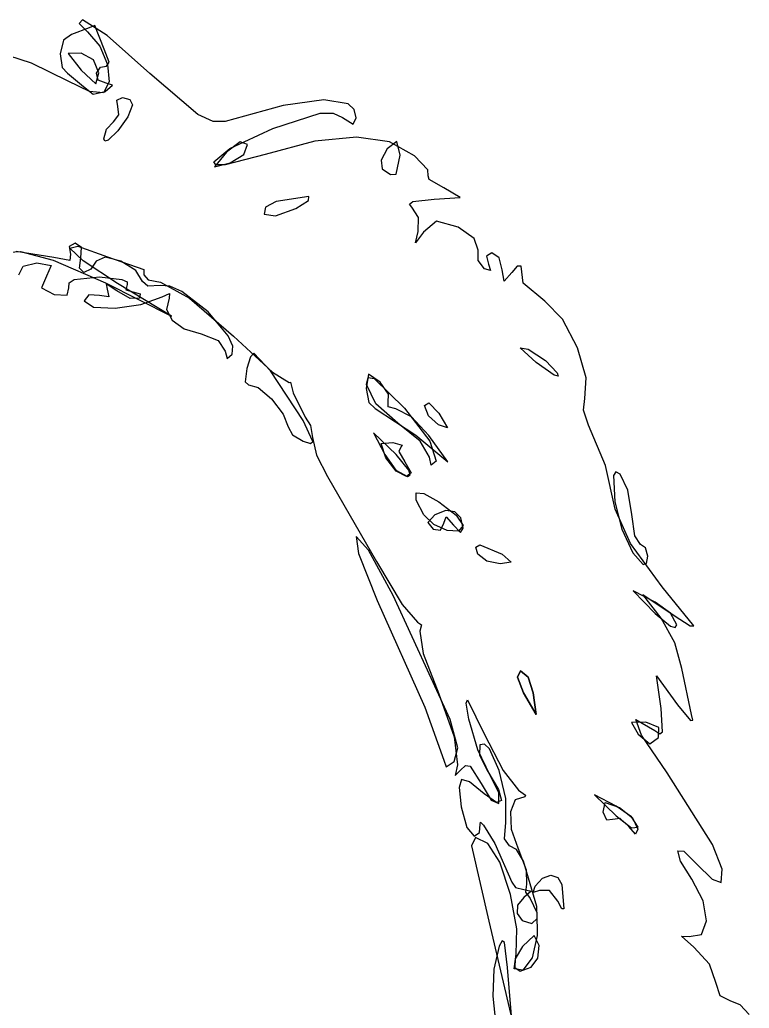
# Model space of a CAD drawing. Extents: x 68 to 142, y 0 to 108.
# Drawn here: x 101.02 to 127.51, y 71.71 to 107.6 of the extents above; entities that cross this region are included whole.
import ezdxf

# ---------------------------------------------------------------- set-up
doc = ezdxf.new("R2010")
doc.units = 0

msp = doc.modelspace()

# ---------------------------------------------------------------- linework, layer by layer
at = {"layer": 'Layer 1'}
for p, q in [((103.540343, 107.303468), (102.893701, 107.067107)), ((103.296221, 107.597332), (103.1761, 107.46773)), ((103.1761, 107.46773), (103.477196, 107.156359)), ((104.188617, 107.023009), (103.296221, 107.597332)), ((103.746013, 107.391662), (103.540343, 107.303468)), ((104.084679, 106.534059), (103.746013, 107.391662)), ((102.893701, 107.067107), (102.602747, 106.859585)), ((103.477196, 107.156359), (103.925312, 106.639143)), ((105.744853, 105.642236), (104.188617, 107.023009)), ((102.602747, 106.859585), (102.481656, 106.361551)), ((103.925312, 106.639143), (104.204624, 105.971643)), ((101.448017, 106.023237), (100.14556, 106.444453)), ((102.481656, 106.361551), (102.562883, 105.864045)), ((103.245421, 106.390478), (102.773933, 106.375044)), ((102.773933, 106.375044), (103.245421, 105.769589)), ((103.702885, 106.140932), (103.245421, 106.390478)), ((104.262259, 106.059485), (104.084679, 106.534059)), ((102.781165, 105.372008), (101.448017, 106.023237)), ((102.562883, 105.864045), (102.75894, 105.657053)), ((103.893121, 105.674692), (103.702885, 106.140932)), ((103.804926, 105.657053), (103.949477, 105.878818)), ((103.949477, 105.878818), (104.172874, 105.916698)), ((104.172874, 105.916698), (104.262259, 106.059485)), ((104.204624, 105.971643), (104.26539, 105.343433)), ((102.75894, 105.657053), (103.337496, 105.170925)), ((103.245421, 105.769589), (103.787552, 105.271555)), ((103.787552, 105.271555), (103.893121, 105.674692)), ((103.872307, 105.406316), (103.804926, 105.657053)), ((107.488414, 104.156115), (105.744853, 105.642236)), ((103.550353, 104.988054), (102.781165, 105.372008)), ((103.337496, 105.170925), (103.68485, 104.891172)), ((104.157704, 105.298983), (103.872307, 105.406316)), ((104.26539, 105.343433), (104.057868, 104.944089)), ((104.118193, 104.989244), (104.391155, 105.226135)), ((104.391155, 105.226135), (104.157704, 105.298983)), ((104.057868, 104.944089), (103.550353, 104.988054)), ((103.68485, 104.891172), (104.118193, 104.989244)), ((104.550082, 104.678623), (104.754252, 104.775108)), ((104.583508, 104.446672), (104.550082, 104.678623)), ((104.621608, 104.149721), (104.583508, 104.446672)), ((104.754252, 104.775108), (105.014779, 104.69732)), ((105.116555, 104.510525), (104.944918, 104.068907)), ((105.014779, 104.69732), (105.116555, 104.510525)), ((110.580392, 104.483239), (108.479235, 103.90798)), ((112.066723, 104.69635), (110.580392, 104.483239)), ((112.949935, 104.547643), (112.066723, 104.69635)), ((113.169031, 104.337712), (112.949935, 104.547643)), ((104.427932, 103.896691), (104.621608, 104.149721)), ((104.944918, 104.068907), (104.585889, 103.565741)), ((108.042612, 103.899706), (107.488414, 104.156115)), ((110.208906, 103.648688), (111.923671, 104.209076)), ((111.923671, 104.209076), (112.402733, 104.211655)), ((112.402733, 104.211655), (112.74044, 104.046621)), ((113.241738, 104.037449), (113.169031, 104.337712)), ((104.17477, 103.623023), (104.427932, 103.896691)), ((108.479235, 103.90798), (108.042612, 103.899706)), ((112.74044, 104.046621), (113.131186, 103.81198)), ((113.131186, 103.81198), (113.241738, 104.037449)), ((104.06951, 103.275802), (104.17477, 103.623023)), ((104.585889, 103.565741), (104.230432, 103.226286)), ((108.650928, 102.919948), (110.208906, 103.648688)), ((104.113719, 103.188344), (104.06951, 103.275802)), ((104.230432, 103.226286), (104.113719, 103.188344)), ((109.019779, 103.17182), (108.527566, 102.793907)), ((109.28498, 103.063429), (109.019779, 103.17182)), ((109.155555, 102.705051), (109.28498, 103.063429)), ((111.740739, 103.185342), (109.929858, 102.700773)), ((113.241958, 103.339875), (111.740739, 103.185342)), ((114.444264, 103.164274), (113.241958, 103.339875)), ((114.712602, 103.182844), (114.366747, 102.915262)), ((115.358406, 102.65844), (114.444264, 103.164274)), ((114.833825, 102.683134), (114.712602, 103.182844)), ((108.061987, 102.440511), (108.650928, 102.919948)), ((108.527566, 102.793907), (108.093693, 102.258875)), ((109.929858, 102.700773), (108.476744, 102.328185)), ((108.659152, 102.398795), (109.155555, 102.705051)), ((114.366747, 102.915262), (114.142998, 102.495236)), ((114.69364, 101.996452), (114.833825, 102.683134)), ((115.839375, 102.153526), (115.358406, 102.65844)), ((108.141737, 102.331096), (108.061987, 102.440511)), ((108.093693, 102.258875), (108.659152, 102.398795)), ((108.476744, 102.328185), (108.141737, 102.331096)), ((114.142998, 102.495236), (114.185419, 102.185012)), ((114.185419, 102.185012), (114.478572, 101.976002)), ((114.478572, 101.976002), (114.69364, 101.996452)), ((115.853354, 101.930659), (115.839375, 102.153526)), ((115.887397, 101.794487), (115.853354, 101.930659)), ((116.41674, 101.498506), (115.887397, 101.794487)), ((117.018359, 101.141891), (116.41674, 101.498506)), ((110.327086, 101.003206), (109.942911, 100.799917)), ((111.522915, 101.180653), (110.327086, 101.003206)), ((111.042873, 100.740033), (111.505508, 101.032773)), ((111.505508, 101.032773), (111.522915, 101.180653)), ((115.174118, 100.907118), (115.294333, 100.99615)), ((115.254689, 100.795067), (115.174118, 100.907118)), ((115.294333, 100.99615), (116.063962, 101.079758)), ((116.063962, 101.079758), (117.018359, 101.141891)), ((109.942911, 100.799917), (109.892111, 100.53895)), ((109.892111, 100.53895), (110.307154, 100.473465)), ((110.307154, 100.473465), (111.042873, 100.740033)), ((115.500223, 100.422224), (115.254689, 100.795067)), ((115.492814, 99.913122), (115.500223, 100.422224)), ((116.157669, 100.288433), (115.683667, 99.891602)), ((116.945201, 100.067991), (116.157669, 100.288433)), ((115.393772, 99.493316), (115.492814, 99.913122)), ((115.683667, 99.891602), (115.393772, 99.493316)), ((117.521464, 99.653565), (116.945201, 100.067991)), ((103.028109, 99.483438), (102.808549, 99.368741)), ((103.258914, 99.327995), (103.028109, 99.483438)), ((117.666985, 99.230143), (117.521464, 99.653565)), ((99.747979, 99.104202), (101.047614, 99.184988)), ((102.261523, 98.97191), (100.894508, 99.18146)), ((101.047614, 99.184988), (102.234844, 98.875557)), ((102.808549, 99.368741), (102.85807, 99.092913)), ((102.838712, 99.307578), (103.12633, 99.373834)), ((103.327182, 98.841272), (102.838712, 99.307578)), ((102.85807, 99.092913), (102.839064, 98.861623)), ((103.12633, 99.373834), (104.207799, 98.993077)), ((103.236248, 98.954271), (103.258914, 99.327995)), ((117.668308, 98.855537), (117.666985, 99.230143)), ((118.159816, 99.13066), (117.969933, 99.010936)), ((118.425193, 98.949244), (118.159816, 99.13066)), ((101.140394, 98.64828), (101.643103, 98.777882)), ((101.643103, 98.777882), (102.159879, 98.679942)), ((102.234844, 98.875557), (104.130893, 98.043045)), ((102.839064, 98.861623), (102.261523, 98.97191)), ((103.184699, 98.580547), (103.236248, 98.954271)), ((104.573983, 98.021879), (103.327182, 98.841272)), ((103.792226, 98.828329), (103.605695, 98.543637)), ((104.121523, 98.984467), (103.792226, 98.828329)), ((104.694633, 98.834679), (104.121523, 98.984467)), ((104.207799, 98.993077), (105.52225, 98.53129)), ((105.238638, 98.497831), (104.694633, 98.834679)), ((117.897702, 98.558454), (117.668308, 98.855537)), ((117.969933, 99.010936), (118.037755, 98.723201)), ((118.037755, 98.723201), (118.114043, 98.493322)), ((118.5387, 98.513299), (118.425193, 98.949244)), ((100.982702, 98.33691), (101.140394, 98.64828)), ((102.159879, 98.679942), (101.988473, 98.291754)), ((103.34561, 98.425104), (103.184699, 98.580547)), ((103.605695, 98.543637), (103.34561, 98.425104)), ((105.480622, 98.092787), (105.238638, 98.497831)), ((105.52225, 98.53129), (105.52225, 98.33691)), ((105.52225, 98.33691), (105.684175, 98.149981)), ((118.114043, 98.493322), (117.897702, 98.558454)), ((118.604625, 98.101695), (118.5387, 98.513299)), ((118.886186, 98.425104), (118.604625, 98.101695)), ((119.087181, 98.652811), (118.886186, 98.425104)), ((119.232879, 98.653969), (119.087181, 98.652811)), ((119.297525, 98.034579), (119.232879, 98.653969)), ((101.988473, 98.291754), (101.809702, 97.868817)), ((102.798098, 97.864187), (102.809034, 98.044859)), ((102.809034, 98.044859), (102.999358, 98.172118)), ((102.999358, 98.172118), (103.91076, 98.263884)), ((103.91076, 98.263884), (104.732292, 98.173706)), ((104.130893, 98.043045), (106.531548, 96.837603)), ((104.53941, 97.757295), (104.15841, 98.008826)), ((104.15841, 98.008826), (104.19651, 97.811623)), ((106.531548, 96.837603), (104.573983, 98.021879)), ((104.732292, 98.173706), (104.922097, 98.086233)), ((104.920411, 97.98272), (104.872918, 97.796762)), ((104.922097, 98.086233), (104.920411, 97.98272)), ((105.668741, 97.925041), (105.480622, 98.092787)), ((105.684175, 98.149981), (106.13185, 98.072326)), ((106.13185, 98.072326), (107.177881, 97.49571)), ((120.092687, 97.381939), (119.297525, 98.034579)), ((101.809702, 97.868817), (102.271753, 97.626062)), ((102.271753, 97.626062), (102.737067, 97.602646)), ((102.737067, 97.602646), (102.798098, 97.864187)), ((103.524733, 97.616096), (103.363954, 97.396051)), ((103.911465, 97.584787), (103.524733, 97.616096)), ((104.19651, 97.811623), (104.260231, 97.533502)), ((105.033564, 97.477101), (104.53941, 97.757295)), ((104.872918, 97.796762), (105.127844, 97.719548)), ((105.127844, 97.719548), (105.393398, 97.652961)), ((105.393398, 97.652961), (105.371614, 97.492712)), ((106.120914, 97.953087), (105.668741, 97.925041)), ((106.469194, 97.927542), (106.120914, 97.953087)), ((106.185825, 97.543159), (106.460242, 97.65446)), ((106.460242, 97.65446), (106.440178, 97.492712)), ((106.905977, 97.730142), (106.469194, 97.927542)), ((107.855876, 97.000057), (106.905977, 97.730142)), ((103.363954, 97.396051), (103.696128, 97.16707)), ((104.260231, 97.533502), (103.911465, 97.584787)), ((104.484906, 97.126043), (105.418676, 97.256797)), ((105.371614, 97.492712), (105.033564, 97.477101)), ((105.418676, 97.256797), (106.185825, 97.543159)), ((106.440178, 97.492712), (106.351736, 97.084674)), ((107.177881, 97.49571), (108.777685, 96.109469)), ((120.722511, 96.731081), (120.092687, 97.381939)), ((103.696128, 97.16707), (104.484906, 97.126043)), ((106.351736, 97.084674), (106.549407, 96.696977)), ((108.592256, 96.123393), (107.855876, 97.000057)), ((106.549407, 96.696977), (106.985534, 96.382503)), ((121.271274, 95.684239), (120.722511, 96.731081)), ((106.985534, 96.382503), (107.612459, 96.194136)), ((107.612459, 96.194136), (108.226293, 95.955482)), ((108.226293, 95.955482), (108.484527, 95.567602)), ((108.762141, 95.742769), (108.592256, 96.123393)), ((108.777685, 96.109469), (110.194309, 94.80741)), ((108.484527, 95.567602), (108.551643, 95.298918)), ((108.551643, 95.298918), (108.736763, 95.46071)), ((108.736763, 95.46071), (108.762141, 95.742769)), ((109.525839, 95.492108), (109.39444, 95.361437)), ((110.130942, 94.853932), (109.525839, 95.492108)), ((119.768131, 95.15838), (119.190192, 95.69156)), ((119.190192, 95.69156), (119.480617, 95.633924)), ((119.480617, 95.633924), (120.109532, 95.222806)), ((121.591635, 94.602275), (121.271274, 95.684239)), ((109.39444, 95.361437), (109.270516, 94.941774)), ((120.431089, 94.690684), (119.768131, 95.15838)), ((120.109532, 95.222806), (120.538951, 94.773852)), ((109.270516, 94.941774), (109.207325, 94.458027)), ((111.316981, 93.054765), (110.130942, 94.853932)), ((110.194309, 94.80741), (110.799456, 94.433774)), ((120.538951, 94.773852), (120.567041, 94.657126)), ((109.207325, 94.458027), (109.331194, 94.34946)), ((110.799456, 94.433774), (110.855459, 94.439727)), ((110.855459, 94.439727), (110.952209, 94.050657)), ((113.682755, 94.733723), (113.594516, 94.216815)), ((113.608274, 94.354046), (113.667282, 94.61627)), ((113.667282, 94.61627), (113.888777, 94.579383)), ((114.10675, 94.435185), (113.682755, 94.733723)), ((113.888777, 94.579383), (114.990811, 93.50244)), ((114.404538, 94.009426), (114.10675, 94.435185)), ((120.567041, 94.657126), (120.431089, 94.690684)), ((121.536254, 93.846046), (121.591635, 94.602275)), ((109.331194, 94.34946), (109.67766, 94.252699)), ((109.67766, 94.252699), (110.159561, 93.830171)), ((110.952209, 94.050657), (111.378012, 93.168712)), ((113.594516, 94.216815), (113.690119, 93.700833)), ((113.94725, 93.656339), (113.608274, 94.354046)), ((110.159561, 93.830171), (110.587552, 93.283552)), ((113.690119, 93.700833), (113.92013, 93.486212)), ((114.393382, 93.547198), (114.400967, 93.704582)), ((114.400967, 93.704582), (114.404538, 94.009426)), ((115.722473, 93.597337), (115.876813, 93.685355)), ((115.876813, 93.685355), (116.232237, 93.309823)), ((121.491407, 93.426725), (121.536254, 93.846046)), ((113.92013, 93.486212), (115.408148, 92.516073)), ((114.754803, 92.949637), (113.94725, 93.656339)), ((114.682131, 93.475276), (114.393382, 93.547198)), ((115.239255, 93.185601), (114.682131, 93.475276)), ((114.990811, 93.50244), (115.905124, 92.300305)), ((115.864334, 93.217836), (115.722473, 93.597337)), ((116.232237, 93.309823), (116.55472, 92.77801)), ((121.670663, 92.883314), (121.491407, 93.426725)), ((110.587552, 93.283552), (110.772292, 92.814523)), ((111.662836, 92.288487), (111.316981, 93.054765)), ((111.378012, 93.168712), (111.580506, 92.863779)), ((115.556403, 92.292985), (114.754803, 92.949637)), ((115.876284, 92.505136), (115.239255, 93.185601)), ((116.221301, 92.891781), (115.864334, 93.217836)), ((110.772292, 92.814523), (110.928925, 92.534682)), ((111.580506, 92.863779), (111.646476, 92.427878)), ((114.691303, 91.810517), (113.867213, 92.604267)), ((113.867213, 92.604267), (114.272203, 91.810517)), ((116.55472, 92.77801), (116.221301, 92.891781)), ((122.291376, 91.420344), (121.670663, 92.883314)), ((110.928925, 92.534682), (111.305692, 92.298761)), ((111.305692, 92.298761), (111.572519, 92.220086)), ((111.572519, 92.220086), (111.662836, 92.288487)), ((111.646476, 92.427878), (111.794422, 91.795082)), ((114.14388, 92.211846), (114.569242, 92.24655)), ((114.569242, 92.24655), (114.911524, 92.155754)), ((115.408148, 92.516073), (116.570551, 91.545933)), ((115.892865, 91.714914), (115.556403, 92.292985)), ((116.570551, 91.545933), (115.876284, 92.505136)), ((115.905124, 92.300305), (116.142631, 91.576272)), ((114.317005, 91.690572), (114.14388, 92.211846)), ((114.874395, 92.102264), (114.785891, 91.927551)), ((114.785891, 91.927551), (115.005628, 91.545933)), ((114.911524, 92.155754), (114.874395, 92.102264)), ((111.794422, 91.795082), (112.195046, 91.016766)), ((114.272203, 91.810517), (114.681601, 91.249864)), ((114.684424, 91.21463), (114.317005, 91.690572)), ((115.150046, 91.249864), (114.691303, 91.810517)), ((115.005628, 91.545933), (115.235772, 91.151174)), ((115.961524, 91.432338), (115.892865, 91.714914)), ((116.142631, 91.576272), (115.961524, 91.432338)), ((114.681601, 91.249864), (115.096292, 91.016766)), ((115.061367, 91.016766), (114.684424, 91.21463)), ((115.235772, 91.151174), (115.061367, 91.016766)), ((115.193896, 91.079373), (115.150046, 91.249864)), ((122.63798, 89.83249), (122.291376, 91.420344)), ((122.66838, 91.186937), (122.583079, 91.056454)), ((122.827069, 91.097552), (122.66838, 91.186937)), ((112.195046, 91.016766), (113.971988, 87.929958)), ((115.096292, 91.016766), (115.193896, 91.079373)), ((122.583079, 91.056454), (122.624574, 90.096721)), ((123.103162, 90.514587), (122.827069, 91.097552)), ((123.244053, 89.636346), (123.103162, 90.514587)), ((115.409989, 90.162343), (115.413704, 90.422115)), ((115.688253, 89.630348), (115.409989, 90.162343)), ((115.413704, 90.422115), (115.692718, 90.404007)), ((115.692718, 90.404007), (116.240351, 90.102365)), ((116.240351, 90.102365), (116.863225, 89.611739)), ((122.624574, 90.096721), (122.878679, 89.105531)), ((116.487759, 89.776338), (116.097476, 89.626468)), ((116.814409, 89.733227), (116.487759, 89.776338)), ((117.037475, 89.516087), (116.814409, 89.733227)), ((123.192812, 88.587801), (122.63798, 89.83249)), ((116.058918, 89.274506), (115.688253, 89.630348)), ((116.097476, 89.626468), (115.837479, 89.351477)), ((116.422032, 89.320257), (116.504097, 89.556574)), ((116.504097, 89.556574), (116.769518, 89.252876)), ((116.863225, 89.611739), (117.122296, 89.243351)), ((117.117004, 89.143868), (117.037475, 89.516087)), ((123.354163, 88.867201), (123.244053, 89.636346)), ((115.837479, 89.351477), (116.026215, 89.09977)), ((116.026215, 89.09977), (116.303631, 89.065022)), ((116.535582, 89.060612), (116.058918, 89.274506)), ((116.303631, 89.065022), (116.422032, 89.320257)), ((116.947092, 89.034837), (116.535582, 89.060612)), ((116.769518, 89.252876), (117.018932, 88.984456)), ((117.122296, 89.243351), (116.947092, 89.034837)), ((117.018932, 88.984456), (117.117004, 89.143868)), ((122.878679, 89.105531), (123.283961, 88.247062)), ((113.682936, 88.33723), (113.237372, 88.84039)), ((113.237372, 88.84039), (113.316014, 88.226876)), ((123.556614, 88.54732), (123.354163, 88.867201)), ((114.579119, 86.695235), (113.682936, 88.33723)), ((117.575748, 88.445764), (117.729956, 88.529505)), ((117.651463, 88.194542), (117.575748, 88.445764)), ((117.729956, 88.529505), (118.533408, 88.194542)), ((124.342956, 87.010266), (123.192812, 88.587801)), ((123.746276, 88.421555), (123.556614, 88.54732)), ((123.825078, 88.119048), (123.746276, 88.421555)), ((113.316014, 88.226876), (113.99245, 86.518846)), ((113.971988, 87.929958), (114.902749, 86.372708)), ((117.980693, 87.94698), (117.651463, 88.194542)), ((118.466027, 87.847056), (117.980693, 87.94698)), ((118.533408, 88.194542), (118.86352, 87.912187)), ((123.283961, 88.247062), (123.659675, 87.819004)), ((123.779962, 87.859408), (123.825078, 88.119048)), ((118.86352, 87.912187), (118.466027, 87.847056)), ((123.659675, 87.819004), (123.779962, 87.859408)), ((124.089661, 86.458521), (123.295911, 86.863511)), ((123.295911, 86.863511), (124.089661, 86.039421)), ((125.498877, 85.594833), (124.342956, 87.010266)), ((113.99245, 86.518846), (115.734467, 82.642169)), ((116.649133, 82.196787), (114.579119, 86.695235)), ((124.309442, 85.871852), (123.648689, 86.73263)), ((123.648689, 86.73263), (124.78287, 85.964279)), ((114.902749, 86.372708), (115.460712, 85.725096)), ((124.650314, 86.049123), (124.089661, 86.458521)), ((124.089661, 86.039421), (124.650314, 85.580678)), ((124.804302, 84.980514), (124.309442, 85.871852)), ((124.883412, 85.634432), (124.650314, 86.049123)), ((124.78287, 85.964279), (125.359106, 85.593918)), ((115.460712, 85.725096), (115.607291, 85.628391)), ((115.607291, 85.628391), (115.549612, 85.395954)), ((124.650314, 85.580678), (124.820805, 85.536828)), ((124.820805, 85.536828), (124.883412, 85.634432)), ((125.359106, 85.593918), (125.498877, 85.594833)), ((115.549612, 85.395954), (115.666513, 84.594354)), ((125.065798, 84.04552), (124.804302, 84.980514)), ((115.666513, 84.594354), (116.232943, 83.12865)), ((125.412226, 82.373705), (125.065798, 84.04552)), ((119.094634, 83.728769), (119.204392, 83.961206)), ((119.204392, 83.961206), (119.094634, 83.728769)), ((119.314811, 83.167456), (119.094634, 83.728769)), ((119.094634, 83.728769), (119.314811, 83.167456)), ((119.204392, 83.961206), (119.479074, 83.727976)), ((119.479074, 83.727976), (119.204392, 83.961206)), ((119.479074, 83.727976), (119.657711, 83.167456)), ((119.657711, 83.167456), (119.479074, 83.727976)), ((124.31297, 82.591016), (124.141873, 83.784817)), ((124.141873, 83.784817), (124.902462, 82.726483)), ((116.232943, 83.12865), (116.797961, 81.570474)), ((117.234419, 82.787486), (117.272976, 82.91394)), ((117.272976, 82.91394), (117.884649, 81.668149)), ((119.768131, 82.373705), (119.314811, 83.167456)), ((119.314811, 83.167456), (119.768131, 82.373705)), ((119.657711, 83.167456), (119.768131, 82.373705)), ((119.768131, 82.373705), (119.657711, 83.167456)), ((115.734467, 82.642169), (116.41674, 80.719529)), ((117.331493, 82.202608), (117.234419, 82.787486)), ((124.358037, 81.748715), (124.31297, 82.591016)), ((124.902462, 82.726483), (125.379197, 82.163405)), ((116.924454, 81.169541), (116.649133, 82.196787)), ((117.654109, 81.096208), (117.331493, 82.202608)), ((123.603004, 81.629388), (123.390456, 82.197316)), ((123.390456, 82.197316), (124.084017, 81.797266)), ((125.457046, 82.167831), (125.412226, 82.373705)), ((123.753817, 82.096069), (123.237085, 82.088881)), ((123.237085, 82.088881), (123.481825, 81.656507)), ((124.229009, 81.901688), (123.753817, 82.096069)), ((124.211017, 81.545382), (124.229009, 81.901688)), ((125.379197, 82.163405), (125.457046, 82.167831)), ((116.797961, 81.570474), (116.911335, 80.547021)), ((117.884649, 81.668149), (118.574727, 80.340689)), ((123.481825, 81.656507), (123.899999, 81.31493)), ((124.525695, 80.26374), (123.603004, 81.629388)), ((123.899999, 81.31493), (124.211017, 81.545382)), ((124.084017, 81.797266), (124.26346, 81.670414)), ((124.26346, 81.670414), (124.358037, 81.748715)), ((116.79774, 80.673315), (116.924454, 81.169541)), ((117.728721, 81.274802), (117.718932, 80.896712)), ((117.890648, 81.302681), (117.728721, 81.274802)), ((118.072228, 81.125169), (117.890648, 81.302681)), ((118.429691, 80.347613), (118.072228, 81.125169)), ((118.098433, 80.162845), (117.654109, 81.096208)), ((117.718932, 80.896712), (118.016588, 80.308543)), ((116.41674, 80.719529), (116.504979, 80.479464)), ((116.504979, 80.479464), (116.79774, 80.673315)), ((116.911335, 80.547021), (116.829182, 80.163198)), ((117.027751, 80.355109), (117.202917, 80.51995)), ((117.202917, 80.51995), (117.375238, 80.501203)), ((117.375238, 80.501203), (117.779874, 79.868628)), ((116.829182, 80.163198), (117.027751, 80.355109)), ((118.016588, 80.308543), (118.409671, 79.648655)), ((118.41117, 79.528991), (118.098433, 80.162845)), ((118.671796, 79.329418), (118.429691, 80.347613)), ((118.574727, 80.340689), (119.125369, 79.62627)), ((126.17189, 77.656754), (124.525695, 80.26374)), ((117.06497, 80.019044), (116.977348, 79.72297)), ((116.977348, 79.72297), (117.047154, 79.022314)), ((117.353939, 79.935375), (117.06497, 80.019044)), ((117.888177, 79.4968), (117.353939, 79.935375)), ((117.779874, 79.868628), (118.143544, 79.268509)), ((118.336073, 79.183352), (117.888177, 79.4968)), ((118.409671, 79.648655), (118.513035, 79.25378)), ((118.41805, 79.142259), (118.41117, 79.528991)), ((118.669228, 78.457869), (118.671796, 79.329418)), ((119.359261, 79.392025), (119.012155, 79.27622)), ((119.125369, 79.62627), (119.380296, 79.442869)), ((119.380296, 79.442869), (119.359261, 79.392025)), ((122.678549, 79.053358), (121.884799, 79.462228)), ((121.884799, 79.462228), (122.678549, 78.699169)), ((117.047154, 79.022314), (117.248635, 78.274866)), ((118.143544, 79.268509), (118.41805, 79.142259)), ((118.513035, 79.25378), (118.336073, 79.183352)), ((119.012155, 79.27622), (118.841956, 78.842618)), ((122.203005, 78.833578), (122.278896, 79.182872)), ((122.278896, 79.182872), (122.798494, 79.005381)), ((123.239202, 78.660761), (122.678549, 79.053358)), ((122.798494, 79.005381), (123.272848, 78.624821)), ((118.841956, 78.842618), (118.866293, 78.21911)), ((122.335208, 78.534863), (122.203005, 78.833578)), ((122.824555, 78.596114), (122.543083, 78.563703)), ((122.678549, 78.699169), (123.239202, 78.264591)), ((123.13328, 78.306527), (122.824555, 78.596114)), ((123.4723, 78.290652), (123.239202, 78.660761)), ((123.272848, 78.624821), (123.467008, 78.216216)), ((117.248635, 78.274866), (117.514938, 77.96398)), ((117.710112, 78.089745), (117.739657, 78.392252)), ((117.739657, 78.392252), (117.754783, 78.46939)), ((117.754783, 78.46939), (117.860925, 78.362707)), ((117.860925, 78.362707), (118.27588, 77.690224)), ((118.621602, 77.859249), (118.669228, 78.457869)), ((122.543083, 78.563703), (122.335208, 78.534863)), ((123.377403, 78.034492), (123.13328, 78.306527)), ((123.239202, 78.264591), (123.4723, 78.290652)), ((117.570021, 77.909399), (117.423613, 77.610937)), ((117.514938, 77.96398), (117.710112, 78.089745)), ((118.021527, 77.694105), (117.570021, 77.909399)), ((118.866293, 78.21911), (119.102792, 77.533591)), ((123.467008, 78.216216), (123.377403, 78.034492)), ((117.423613, 77.610937), (118.052572, 74.877173)), ((118.458592, 77.012554), (118.021527, 77.694105)), ((118.27588, 77.690224), (118.893242, 76.291812)), ((118.806811, 77.611202), (118.621602, 77.859249)), ((119.055227, 77.469247), (118.806811, 77.611202)), ((119.102792, 77.533591), (119.410723, 76.733005)), ((126.522722, 76.761167), (126.17189, 77.656754)), ((119.306389, 77.048918), (119.055227, 77.469247)), ((125.009354, 77.055268), (124.921071, 77.421407)), ((124.921071, 77.421407), (125.130577, 77.412103)), ((125.130577, 77.412103), (125.609429, 76.943746)), ((118.844426, 75.841359), (118.458592, 77.012554)), ((119.801998, 75.40634), (119.306389, 77.048918)), ((125.423868, 76.397293), (125.009354, 77.055268)), ((125.609429, 76.943746), (126.157867, 76.400115)), ((119.410723, 76.733005), (119.424172, 76.214201)), ((120.006179, 76.43251), (120.307705, 76.540124)), ((120.307705, 76.540124), (120.564781, 76.464051)), ((120.564781, 76.464051), (120.702993, 76.20009)), ((126.48961, 76.277701), (126.522722, 76.761167)), ((118.893242, 76.291812), (119.01786, 76.100871)), ((119.01786, 76.100871), (119.327158, 76.018409)), ((119.424172, 76.214201), (119.381398, 75.930038)), ((119.659255, 75.914649), (119.734617, 76.145409)), ((119.734617, 76.145409), (120.006179, 76.43251)), ((120.702993, 76.20009), (120.777208, 75.321761)), ((125.837693, 75.61326), (125.423868, 76.397293)), ((126.157867, 76.400115), (126.48961, 76.277701)), ((119.074487, 74.591384), (118.844426, 75.841359)), ((119.321514, 75.729484), (119.089044, 75.456473)), ((119.587068, 75.956232), (119.321514, 75.729484)), ((119.327158, 76.018409), (119.587068, 75.956232)), ((119.381398, 75.930038), (119.555053, 75.693501)), ((119.892662, 75.991598), (119.659255, 75.914649)), ((120.260256, 75.991025), (119.892662, 75.991598)), ((120.564351, 75.604954), (120.260256, 75.991025)), ((119.089044, 75.456473), (119.078626, 75.14718)), ((119.555053, 75.693501), (119.799804, 75.18447)), ((119.802659, 74.970262), (119.801998, 75.40634)), ((120.706515, 75.317539), (120.564351, 75.604954)), ((125.953167, 74.88145), (125.837693, 75.61326)), ((119.078626, 75.14718), (119.261884, 74.893913)), ((119.799804, 75.18447), (119.813375, 74.349902)), ((120.777208, 75.321761), (120.706515, 75.317539)), ((118.052572, 74.877173), (118.899944, 71.261198)), ((119.261884, 74.893913), (119.610439, 74.788978)), ((119.610439, 74.788978), (119.802659, 74.970262)), ((125.779121, 74.386772), (125.953167, 74.88145)), ((119.044231, 73.673494), (119.074487, 74.591384)), ((119.703352, 74.352988), (119.276711, 73.9536)), ((119.813375, 74.349902), (119.631551, 73.538815)), ((119.875728, 73.994875), (119.703352, 74.352988)), ((125.500773, 73.930316), (125.055391, 74.325163)), ((125.055391, 74.325163), (125.324384, 74.314139)), ((125.324384, 74.314139), (125.779121, 74.386772)), ((118.426869, 73.962066), (118.23848, 73.129279)), ((118.538981, 74.159413), (118.426869, 73.962066)), ((118.626056, 74.099121), (118.538981, 74.159413)), ((118.728141, 73.196891), (118.626056, 74.099121)), ((119.276711, 73.9536), (119.010309, 73.508223)), ((119.835644, 73.533706), (119.875728, 73.994875)), ((126.061426, 73.310441), (125.500773, 73.930316)), ((118.976012, 73.147017), (119.044231, 73.673494)), ((119.010309, 73.508223), (118.992813, 73.186704)), ((119.631551, 73.538815), (119.290117, 73.10023)), ((119.587861, 73.199008), (119.835644, 73.533706)), ((126.294524, 72.652202), (126.061426, 73.310441)), ((118.23848, 73.129279), (118.197696, 72.146671)), ((118.876661, 71.437587), (118.728141, 73.196891)), ((119.290117, 73.10023), (118.976012, 73.147017)), ((118.992813, 73.186704), (119.195054, 73.059985)), ((119.195054, 73.059985), (119.587861, 73.199008)), ((126.453362, 72.165015), (126.294524, 72.652202)), ((118.197696, 72.146671), (118.298133, 71.220154)), ((126.843447, 71.966754), (126.453362, 72.165015)), ((127.174009, 71.839948), (126.843447, 71.966754)), ((127.509321, 71.487957), (127.174009, 71.839948))]:
    msp.add_line(p, q, dxfattribs=at)

doc.saveas('drawing.dxf')
